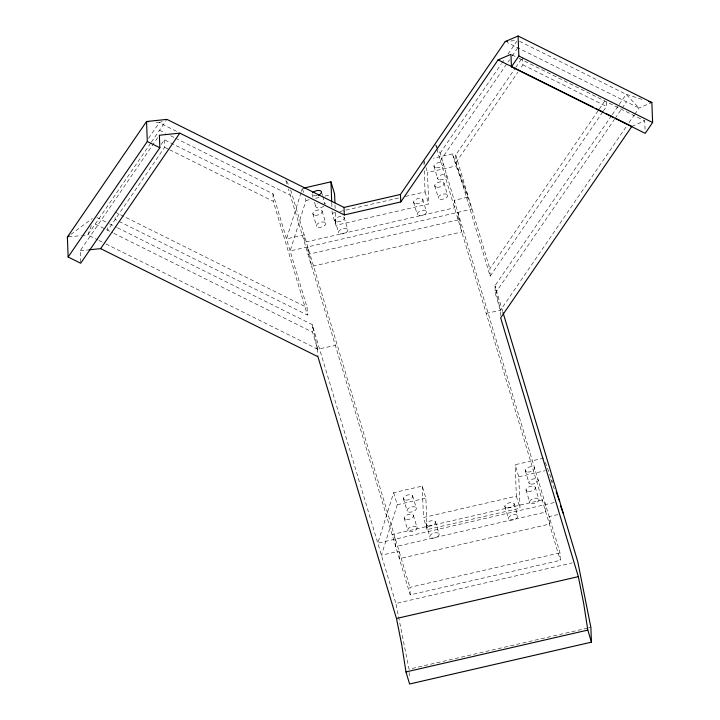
<?xml version="1.0" encoding="UTF-8"?>
<svg xmlns="http://www.w3.org/2000/svg" width="720" height="720" viewBox="0 0 720 720"><rect width="100%" height="100%" fill="white"/><g stroke="black" fill="none" stroke-linecap="round" stroke-linejoin="round"><path stroke-width="0.54" stroke-dasharray="3.6 2.7" d="M301.041 192.627L286.515 238.896L304.146 234.837L304.434 242.343L454.527 207.801L454.239 200.304L468.36 197.055L452.457 153.873L433.395 158.265M301.374 191.574L302.364 188.415M305.379 198.468L305.982 200.484L290.133 250.965L471.978 209.115L456.075 165.942L452.457 153.873M543.753 458.127L515.16 464.715L518.778 476.775L519.984 508.212L427.077 529.596L425.871 498.159L422.244 486.09L393.66 492.669L377.802 543.159L554.22 502.551M393.66 492.669L397.278 504.738L381.42 555.219L399.06 551.16L399.348 558.666L410.211 594.864L560.304 560.322L560.007 552.825L440.118 153.198L438.183 149.373M91.368 225.738L87.804 234.909L82.431 235.458M148.527 138.366L159.246 122.724L162.135 121.482M150.705 143.109L87.804 234.909L97.866 239.913M151.335 142.191L166.338 120.303M80.649 262.206L80.208 250.749L158.094 137.088M161.19 144.414L164.367 139.788L272.979 193.797L307.107 307.557L307.395 315.054L115.182 219.483L115.065 216.27M164.367 139.788L164.655 147.294L107.766 230.31L107.64 227.097M440.118 153.198L501.003 64.35M501.633 63.423L504.801 58.797M507.978 54.171L516.852 41.211M440.406 160.704L509.571 59.751M512.1 56.07L517.779 47.781M316.296 348.516L317.088 347.364M602.685 111.987L490.149 276.219L456.021 162.45L455.733 154.953L515.034 68.4M515.673 67.473L522.612 57.348L522.9 64.845L520.371 68.535M456.021 162.45L517.851 72.216M490.149 276.219L489.861 268.713L598.581 110.052M599.22 109.125L606.213 98.919M603.324 111.06L606.501 106.416L606.294 101.061M611.595 115.596L494.982 285.777L495.27 293.283L500.382 310.347L500.634 316.782M612.234 114.669L618.57 105.426M619.2 104.499L626.175 94.32L644.364 100.125M495.27 293.283L614.421 119.394M615.051 118.476L621.387 109.224M622.026 108.297L626.463 101.826M486.207 313.362L500.382 310.347L626.508 126.288M629.046 122.589L634.05 115.281M634.671 114.381L639 108.063L651.852 102.51M70.938 234.378L92.268 218.556M631.872 126.387L644.715 120.843L645.156 132.3M305.982 200.484L309.159 199.755M315.513 198.288L320.805 197.073M325.044 196.101L330.336 194.877M332.073 211.032L332.163 213.273L335.781 225.342L428.697 203.958L427.482 172.521L456.075 165.942M332.163 213.273L335.439 212.517M339.813 211.509L399.933 197.676M405.396 196.416L425.07 191.889L424.251 170.559M458.145 219.87L308.052 254.412L307.764 246.906L311.679 266.472L461.772 231.93L457.857 212.364L458.244 220.176M397.278 504.738L425.871 498.159M518.778 476.775L545.256 470.682M427.077 529.596L423.459 517.527L516.366 496.143L515.16 464.715M557.838 514.62L549.153 516.618L549.441 524.124L399.348 558.666L288.396 188.856M410.211 594.864L409.923 587.358L560.007 552.825M117.513 227.799L312.237 324.621L395.901 603.486L572.274 562.896M587.583 628.083L409.023 669.177L395.901 603.486M588.681 627.831L590.868 627.327M105.921 243.918L317.637 349.182L335.367 345.42M510.804 40.977L516.375 40.401M68.454 236.898L81.351 235.575M80.208 250.749L87.732 249.975M156.069 122.418L159.246 122.724L178.362 132.228M519.498 41.283L626.175 94.32L639 108.063L507.168 42.507M511.956 54.828L517.995 57.834M519.003 58.329L644.715 120.843M522.9 64.845L606.501 106.416M159.534 130.23L165.573 133.227M170.604 135.729L174.627 137.727M175.626 138.231L290.313 195.255M164.655 147.294L168.678 149.292M169.686 149.787L273.267 201.294L307.395 315.054M114.894 211.986L307.107 307.557M96.867 217.539L106.515 222.336M109.485 223.812L116.505 227.304M95.22 224.073L112.779 232.803M113.787 233.307L312.516 332.118L317.637 349.182L317.925 356.688M98.874 240.408L104.913 243.414M436.248 145.548L437.697 148.419M286.641 181.062L289.053 185.841M545.301 462.339L552.672 482.355M550.863 479.673L555.129 491.256M455.733 154.953L489.861 268.713M502.704 311.508L494.982 285.777L500.382 310.347M435.627 144.774L436.581 147.96M436.896 149.022L560.304 560.322M443.916 182.862L447.723 195.543A4.86 2.439 -16.7 0 1 440.748 199.332A4.86 2.439 -16.7 0 1 440.577 195.003A4.86 2.439 -16.7 0 1 447.723 195.543M535.203 487.125L539.01 499.797A4.851 2.439 -16.7 0 1 532.044 503.586A4.851 2.439 -16.7 0 1 531.882 499.257A4.851 2.439 -16.7 0 1 539.01 499.797M433.944 166.176L437.751 178.857M525.24 470.43L529.047 483.111M434.691 185.643L438.498 198.315M525.996 489.897L529.794 502.569M423.864 160.452L424.773 163.476M425.979 167.49L427.482 172.521M516.366 496.143L519.984 508.212M425.07 191.889L428.697 203.958M422.739 199.332L426.546 212.004A4.86 2.439 -16.7 0 1 419.571 215.793A4.86 2.439 -16.7 0 1 419.409 211.464A4.86 2.439 -16.7 0 1 426.546 212.004M514.035 503.586L517.842 516.258A4.86 2.439 -16.7 0 1 510.867 520.047A4.86 2.439 -16.7 0 1 510.696 515.718A4.86 2.439 -16.7 0 1 517.842 516.258M413.514 202.104L417.321 214.776M504.81 506.358L508.617 519.039M344.106 217.422L347.913 230.103A4.86 2.439 -16.7 0 1 340.938 233.892A4.86 2.439 -16.7 0 1 340.776 229.563A4.86 2.439 -16.7 0 1 347.913 230.103M435.402 521.676L439.209 534.357A4.86 2.439 -16.7 0 1 432.234 538.146A4.86 2.439 -16.7 0 1 432.072 533.817A4.86 2.439 -16.7 0 1 439.209 534.357M334.881 220.203L338.688 232.875M426.177 524.457L429.984 537.129M321.489 192.06L322.506 195.471M322.812 196.47L325.107 204.12A4.86 2.439 -16.7 0 0 323.667 202.671M412.596 495.702L416.403 508.374A4.86 2.439 -16.7 0 1 409.428 512.172A4.86 2.439 -16.7 0 1 409.266 507.834A4.86 2.439 -16.7 0 1 416.403 508.374M322.047 210.915L325.845 223.587A4.851 2.439 -16.7 0 1 318.888 227.376A4.851 2.439 -16.7 0 1 318.717 223.047A4.851 2.439 -16.7 0 1 325.845 223.587M413.343 515.169L417.15 527.841A4.86 2.439 -16.7 0 1 410.175 531.63A4.86 2.439 -16.7 0 1 410.013 527.301A4.86 2.439 -16.7 0 1 417.15 527.841M403.371 498.474L407.178 511.155M312.075 194.22L312.984 197.235M314.496 202.266L315.882 206.901M312.831 213.687L316.638 226.359M404.118 517.941L407.925 530.622M302.661 189.423L303.57 192.438M290.664 189.891L409.923 587.358M285.831 180.324L287.109 184.59M317.637 349.182L312.237 324.621L312.516 332.118M423.909 161.577L424.035 164.943M422.244 486.09L423.459 517.527M409.149 672.354L409.311 676.584M335.007 205.092L335.133 208.449M335.304 212.922L335.781 225.342M331.776 203.166L331.902 206.541M272.979 193.797L273.267 201.294M323.802 206.208A4.86 2.439 -16.7 0 1 316.728 207.585A4.86 2.439 -16.7 0 1 317.97 203.58M316.881 195.642A4.86 2.439 -16.7 0 1 312.21 193.536M542.205 499.986L392.112 534.528L395.442 539.1L395.73 546.597L545.823 512.055L545.535 504.558L542.205 499.986M428.616 526.077A4.86 2.439 -16.7 0 0 435.591 522.288A4.86 2.439 -16.7 0 0 428.445 521.748A4.86 2.439 -16.7 0 0 428.616 526.077M405.81 500.103A4.86 2.439 -16.7 0 0 412.785 496.314A4.86 2.439 -16.7 0 0 405.639 495.774A4.86 2.439 -16.7 0 0 405.81 500.103M406.557 519.57A4.86 2.439 -16.7 0 0 413.532 515.781A4.86 2.439 -16.7 0 0 406.386 515.232A4.86 2.439 -16.7 0 0 406.557 519.57M507.249 507.987A4.86 2.439 -16.7 0 0 514.224 504.198A4.86 2.439 -16.7 0 0 507.078 503.649A4.86 2.439 -16.7 0 0 507.249 507.987M437.13 187.263A4.86 2.439 -16.7 0 0 444.105 183.474A4.86 2.439 -16.7 0 0 436.959 182.934A4.86 2.439 -16.7 0 0 437.13 187.263M415.953 203.724A4.86 2.439 -16.7 0 0 422.928 199.935A4.86 2.439 -16.7 0 0 415.782 199.395A4.86 2.439 -16.7 0 0 415.953 203.724M527.67 472.059A4.86 2.439 -16.7 0 0 534.645 468.27A4.86 2.439 -16.7 0 0 527.508 467.721A4.86 2.439 -16.7 0 0 527.67 472.059M531.297 484.119A4.86 2.439 -16.7 0 0 538.272 480.33A4.86 2.439 -16.7 0 0 531.126 479.79A4.86 2.439 -16.7 0 0 531.297 484.119M337.32 221.823A4.86 2.439 -16.7 0 0 344.295 218.034A4.86 2.439 -16.7 0 0 337.158 217.494A4.86 2.439 -16.7 0 0 337.32 221.823M440.001 179.865A4.86 2.439 -16.7 0 0 446.976 176.076A4.86 2.439 -16.7 0 0 439.83 175.536A4.86 2.439 -16.7 0 0 440.001 179.865M436.383 167.805A4.86 2.439 -16.7 0 0 443.349 164.007A4.86 2.439 -16.7 0 0 436.212 163.467A4.86 2.439 -16.7 0 0 436.383 167.805M315.261 215.307A4.851 2.439 -16.7 0 0 322.227 211.527A4.851 2.439 -16.7 0 0 315.099 210.987A4.851 2.439 -16.7 0 0 315.261 215.307M528.426 491.517A4.851 2.439 -16.7 0 0 535.383 487.737A4.851 2.439 -16.7 0 0 528.255 487.188A4.851 2.439 -16.7 0 0 528.426 491.517"/><path stroke-width="1.08" d="M67.383 237.015L146.538 121.509L166.95 119.394L344.016 207.432L400.473 194.445L505.233 41.553L518.085 36L651.852 102.51L652.617 122.517L645.201 133.344L511.434 66.834L510.957 54.333L498.105 59.877L400.761 201.942L344.304 214.938L179.784 133.137L159.363 135.243L159.84 147.744L80.694 263.25L68.148 257.013L67.383 237.015L69.156 235.692M68.148 257.013L147.303 141.507L146.538 121.509L148.653 121.707M88.812 249.858L100.629 248.643L179.784 133.137M511.434 66.834L518.859 56.007L518.085 36M303.417 188.172L330.957 181.836L334.575 193.905L334.917 202.851M396.477 618.489L578.331 576.639L583.632 603.198L587.817 630.081L591.444 642.15L409.599 684L405.972 671.931L401.787 645.039L396.477 618.489L317.925 356.688L100.629 248.643M405.972 671.931L587.817 630.081M505.233 41.553L507.465 41.319M648.639 101.484L651.852 102.51M518.859 56.007L652.617 122.517M498.105 59.877L593.649 107.388M595.665 108.387L603.711 112.383M605.718 113.382L613.764 117.387M615.78 118.386L631.872 126.387L500.67 317.853L578.331 576.639M147.303 141.507L159.84 147.744M556.155 491.832L559.647 501.309M560.556 506.007L563.274 513.378M503.028 312.579L577.755 561.636L590.868 627.327L591.444 642.15M400.473 194.445L400.761 201.942M344.016 207.432L344.304 214.938M330.957 181.836L331.731 202.05M312.66 192.825A4.86 2.439 -16.7 0 1 320.454 190.755A4.86 2.439 -16.7 0 1 318.096 195.273"/></g></svg>
